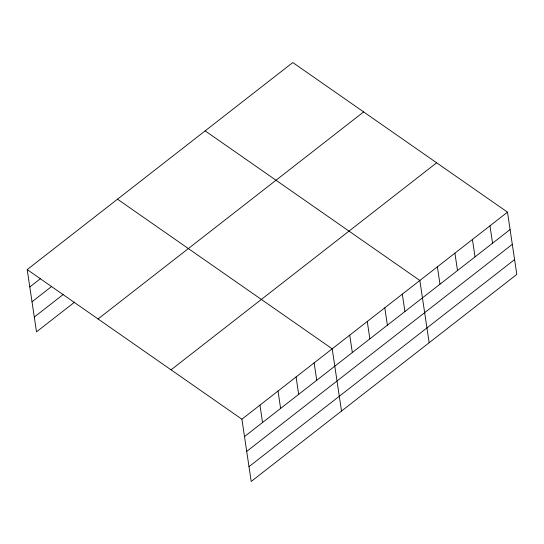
<?xml version="1.0" encoding="UTF-8"?>
<svg xmlns="http://www.w3.org/2000/svg" width="544" height="544" viewBox="0 0 544 544"><rect width="100%" height="100%" fill="white"/><g stroke="black" fill="none" stroke-linecap="round" stroke-linejoin="round"><path stroke-width="0.82" d="M27.2 269.586L292.794 62.546L507.498 212.16L516.8 274.414L251.206 481.454L241.903 419.206L27.2 269.586L36.502 331.84L74.63 302.117M29.798 286.967L40.501 278.623M32.008 301.77L51.408 286.654M34.292 317.03L63.056 294.61M98.049 318.961L363.65 111.921M171.047 369.832L436.648 162.792M241.903 419.206L507.498 212.16M244.494 436.587L510.095 229.541M246.711 451.391L512.305 244.351M248.989 466.65L514.59 259.61M205.149 130.866L419.852 280.486L429.155 342.74M117.504 199.192L332.2 348.813L341.51 411.06M489.967 225.828L492.565 243.209M472.437 239.489L475.034 256.87M454.906 253.157L457.504 270.538M437.376 266.825L439.974 284.199M402.322 294.154L404.92 311.535M384.792 307.816L387.389 325.196M367.261 321.484L369.859 338.864M349.731 335.145L352.328 352.526M314.14 362.889L316.737 380.27M296.079 376.965L298.676 394.346M278.018 391.048L280.616 408.428M259.957 405.124L262.555 422.504"/></g></svg>
